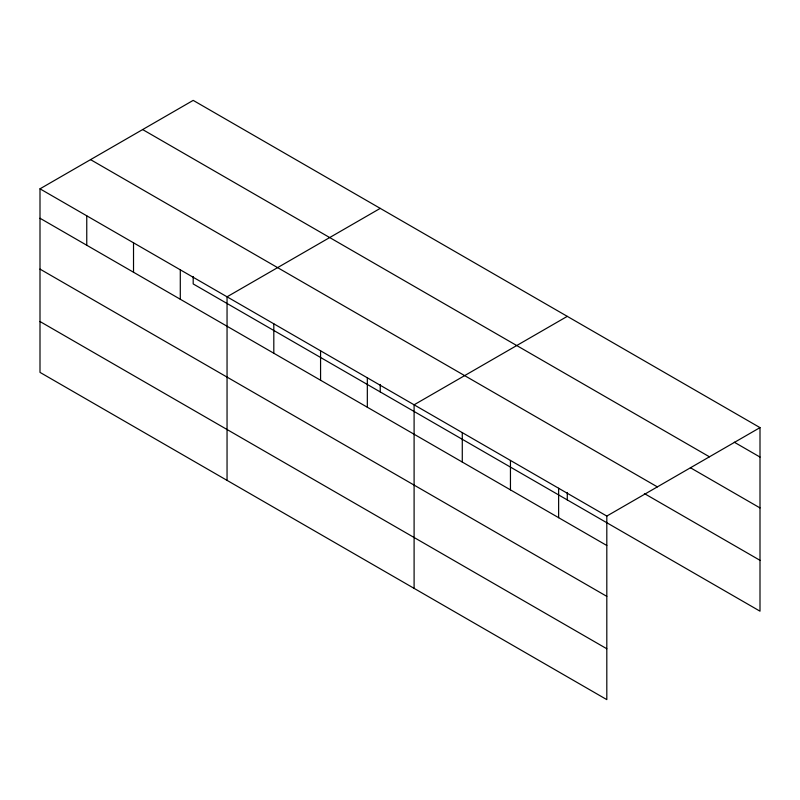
<?xml version="1.0" encoding="UTF-8"?>
<svg xmlns="http://www.w3.org/2000/svg" width="800" height="800" viewBox="0 0 800 800"><rect width="100%" height="100%" fill="white"/><g stroke="black" fill="none" stroke-linecap="round" stroke-linejoin="round"><path stroke-width="1.2" d="M606.81 596.36L606.81 516.07L40 188.82L40 372.38L606.81 699.62L606.81 596.36L40 269.11M193.19 276.49L193.19 283.93L760 611.18L760 427.62L193.19 100.38L40 188.82M380.24 208.37L227.05 296.81L227.05 480.37M567.28 316.36L414.1 404.8L414.1 588.36M606.81 516.07L760 427.62M734.3 442.22L760 457.06M142.64 129.56L709.45 456.81M690.41 467.74L760 507.92M90.55 159.63L657.36 486.88M644.37 493.56L760 560.32M40 218.25L606.81 545.5M40 321.52L606.81 648.76M567.28 492.47L567.28 499.92M558.63 488.25L558.63 517.68M510.45 460.43L510.45 489.87M462.28 432.62L462.28 462.05M380.24 384.48L380.24 391.92M367.33 377.81L367.33 407.24M320.57 350.81L320.57 380.24M273.81 323.81L273.81 353.24M180.29 269.81L180.29 299.25M133.52 242.82L133.52 272.25M86.76 215.82L86.76 245.25"/></g></svg>
